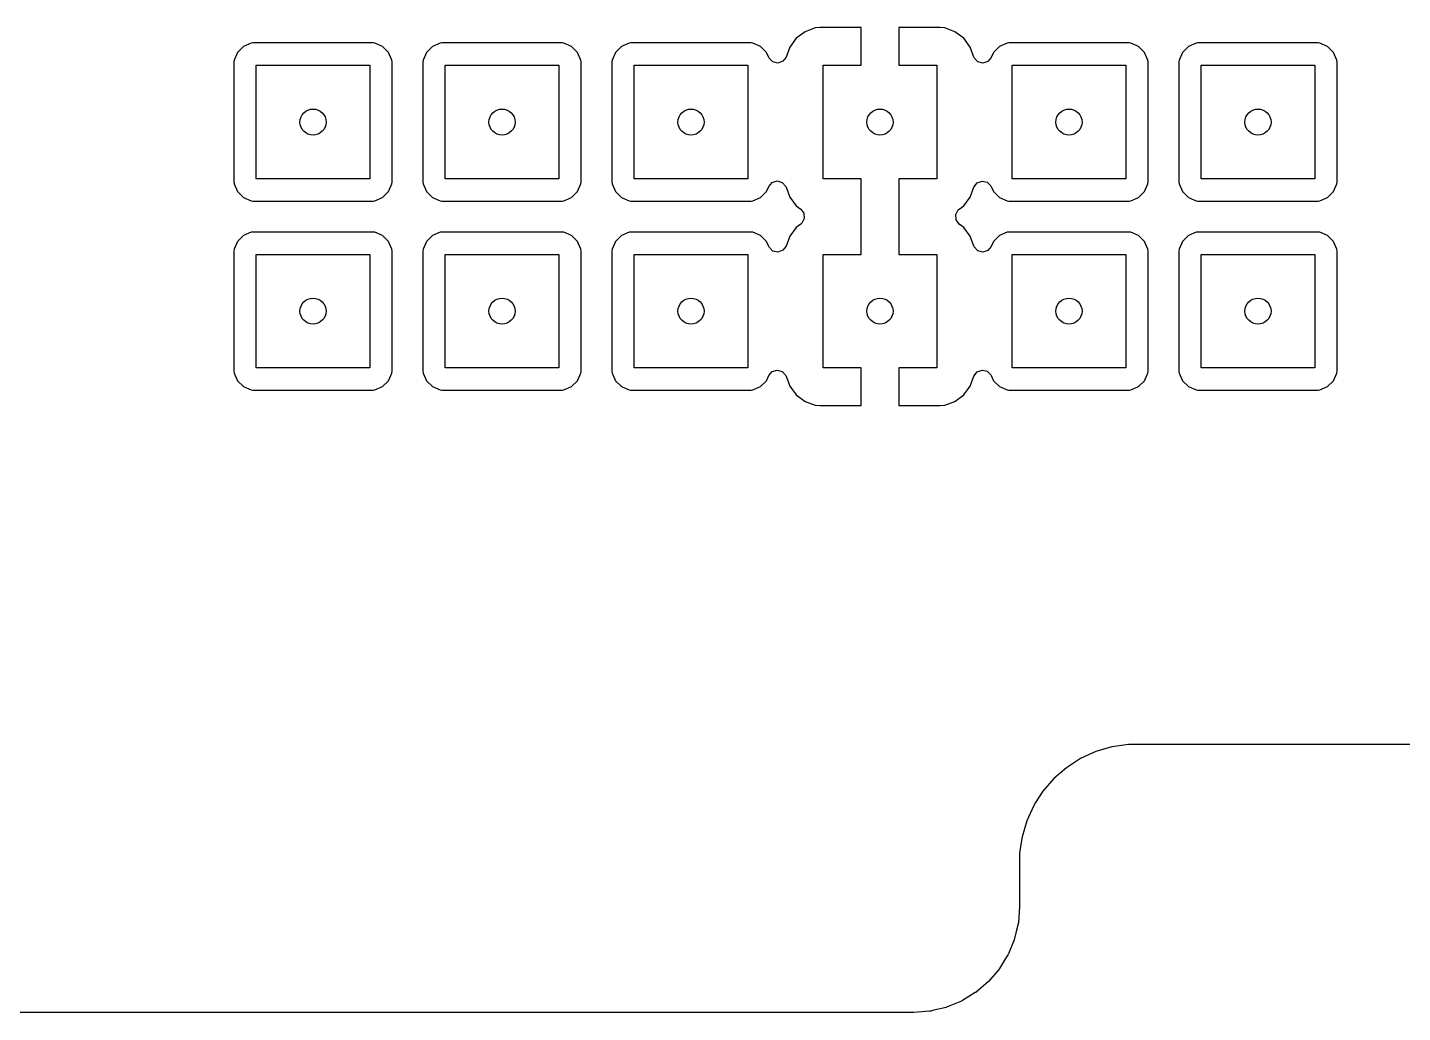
# Model space of a CAD drawing. Extents: x 3.64 to 7.32, y -5.07 to -3.18.
# Drawn here: x 5.749 to 6.477, y -5.075 to -4.554 of the extents above; entities that cross this region are included whole.
import ezdxf

# ---------------------------------------------------------------- set-up
doc = ezdxf.new("R2010")
doc.units = 0
doc.header["$MEASUREMENT"] = 0
doc.layers.add('BLACK', color=7, linetype='CONTINUOUS')

msp = doc.modelspace()

# ---------------------------------------------------------------- linework, layer by layer
at = {"layer": 'BLACK', "linetype": 'CONTINUOUS'}
for p, q in [((6.1658, -4.55394), (6.16042, -4.55595)), ((6.16819, -4.55369), (6.1658, -4.55394)), ((6.1901, -4.55369), (6.16819, -4.55369)), ((6.1901, -4.57369), (6.1901, -4.55369)), ((6.23201, -4.55369), (6.2101, -4.55369)), ((6.2101, -4.55369), (6.2101, -4.57369)), ((6.23439, -4.55394), (6.23201, -4.55369)), ((6.23978, -4.55595), (6.23439, -4.55394)), ((6.15581, -4.5594), (6.15237, -4.564)), ((6.16042, -4.55595), (6.15581, -4.5594)), ((6.16042, -4.55595), (6.16042, -4.55595)), ((6.24439, -4.5594), (6.23978, -4.55595)), ((6.24783, -4.564), (6.24439, -4.5594)), ((5.86017, -4.56689), (5.85838, -4.57093)), ((5.8633, -4.56376), (5.86017, -4.56689)), ((5.86017, -4.56689), (5.86017, -4.56689)), ((5.86734, -4.56197), (5.8633, -4.56376)), ((5.86833, -4.56186), (5.86734, -4.56197)), ((5.86734, -4.56197), (5.86734, -4.56197)), ((5.93187, -4.56186), (5.86833, -4.56186)), ((5.86833, -4.56186), (5.86833, -4.56186)), ((5.93285, -4.56197), (5.93187, -4.56186)), ((5.9369, -4.56376), (5.93285, -4.56197)), ((5.93285, -4.56197), (5.93285, -4.56197)), ((5.94003, -4.56689), (5.9369, -4.56376)), ((5.9369, -4.56376), (5.9369, -4.56376)), ((5.94182, -4.57093), (5.94003, -4.56689)), ((5.94003, -4.56689), (5.94003, -4.56689)), ((5.96017, -4.56689), (5.95838, -4.57093)), ((5.9633, -4.56376), (5.96017, -4.56689)), ((5.96017, -4.56689), (5.96017, -4.56689)), ((5.96734, -4.56197), (5.9633, -4.56376)), ((5.96833, -4.56186), (5.96734, -4.56197)), ((5.96734, -4.56197), (5.96734, -4.56197)), ((6.03187, -4.56186), (5.96833, -4.56186)), ((5.96833, -4.56186), (5.96833, -4.56186)), ((6.03285, -4.56197), (6.03187, -4.56186)), ((6.0369, -4.56376), (6.03285, -4.56197)), ((6.03285, -4.56197), (6.03285, -4.56197)), ((6.04003, -4.56689), (6.0369, -4.56376)), ((6.0369, -4.56376), (6.0369, -4.56376)), ((6.04182, -4.57093), (6.04003, -4.56689)), ((6.04003, -4.56689), (6.04003, -4.56689)), ((6.06017, -4.56689), (6.05838, -4.57093)), ((6.0633, -4.56376), (6.06017, -4.56689)), ((6.06017, -4.56689), (6.06017, -4.56689)), ((6.06734, -4.56197), (6.0633, -4.56376)), ((6.06833, -4.56186), (6.06734, -4.56197)), ((6.06734, -4.56197), (6.06734, -4.56197)), ((6.13187, -4.56186), (6.06833, -4.56186)), ((6.06833, -4.56186), (6.06833, -4.56186)), ((6.13285, -4.56197), (6.13187, -4.56186)), ((6.1369, -4.56376), (6.13285, -4.56197)), ((6.13285, -4.56197), (6.13285, -4.56197)), ((6.14003, -4.56689), (6.1369, -4.56376)), ((6.1369, -4.56376), (6.1369, -4.56376)), ((6.14121, -4.56956), (6.14003, -4.56689)), ((6.14003, -4.56689), (6.14003, -4.56689)), ((6.14003, -4.56689), (6.14003, -4.56689)), ((6.15237, -4.564), (6.15039, -4.56929)), ((6.2498, -4.56929), (6.24783, -4.564)), ((6.26017, -4.56689), (6.25899, -4.56956)), ((6.2633, -4.56376), (6.26017, -4.56689)), ((6.26734, -4.56197), (6.2633, -4.56376)), ((6.26833, -4.56186), (6.26734, -4.56197)), ((6.26734, -4.56197), (6.26734, -4.56197)), ((6.33187, -4.56186), (6.26833, -4.56186)), ((6.26833, -4.56186), (6.26833, -4.56186)), ((6.33285, -4.56197), (6.33187, -4.56186)), ((6.3369, -4.56376), (6.33285, -4.56197)), ((6.33285, -4.56197), (6.33285, -4.56197)), ((6.34003, -4.56689), (6.3369, -4.56376)), ((6.3369, -4.56376), (6.3369, -4.56376)), ((6.34182, -4.57093), (6.34003, -4.56689)), ((6.34003, -4.56689), (6.34003, -4.56689)), ((6.36017, -4.56689), (6.35838, -4.57093)), ((6.3633, -4.56376), (6.36017, -4.56689)), ((6.36017, -4.56689), (6.36017, -4.56689)), ((6.36734, -4.56197), (6.3633, -4.56376)), ((6.36833, -4.56186), (6.36734, -4.56197)), ((6.36734, -4.56197), (6.36734, -4.56197)), ((6.43187, -4.56186), (6.36833, -4.56186)), ((6.36833, -4.56186), (6.36833, -4.56186)), ((6.43285, -4.56197), (6.43187, -4.56186)), ((6.4369, -4.56376), (6.43285, -4.56197)), ((6.43285, -4.56197), (6.43285, -4.56197)), ((6.44003, -4.56689), (6.4369, -4.56376)), ((6.4369, -4.56376), (6.4369, -4.56376)), ((6.44182, -4.57093), (6.44003, -4.56689)), ((6.44003, -4.56689), (6.44003, -4.56689)), ((5.85838, -4.57093), (5.85827, -4.57192)), ((5.85827, -4.57192), (5.85827, -4.63545)), ((5.8701, -4.63369), (5.8701, -4.57369)), ((5.8701, -4.57369), (5.9301, -4.57369)), ((5.9301, -4.57369), (5.9301, -4.63369)), ((5.94193, -4.57192), (5.94182, -4.57093)), ((5.94193, -4.63545), (5.94193, -4.57192)), ((5.94193, -4.57192), (5.94193, -4.57192)), ((5.95838, -4.57093), (5.95827, -4.57192)), ((5.95827, -4.57192), (5.95827, -4.63545)), ((5.9701, -4.63369), (5.9701, -4.57369)), ((5.9701, -4.57369), (6.0301, -4.57369)), ((6.0301, -4.57369), (6.0301, -4.63369)), ((6.04193, -4.57192), (6.04182, -4.57093)), ((6.04193, -4.63545), (6.04193, -4.57192)), ((6.04193, -4.57192), (6.04193, -4.57192)), ((6.05838, -4.57093), (6.05827, -4.57192)), ((6.05827, -4.57192), (6.05827, -4.63545)), ((6.0701, -4.63369), (6.0701, -4.57369)), ((6.0701, -4.57369), (6.1301, -4.57369)), ((6.1301, -4.57369), (6.1301, -4.63369)), ((6.14139, -4.56993), (6.14121, -4.56956)), ((6.14337, -4.57191), (6.14139, -4.56993)), ((6.1461, -4.5725), (6.14337, -4.57191)), ((6.14872, -4.57153), (6.1461, -4.5725)), ((6.15039, -4.56929), (6.14872, -4.57153)), ((6.1701, -4.63369), (6.1701, -4.57369)), ((6.1701, -4.57369), (6.1901, -4.57369)), ((6.2101, -4.57369), (6.2301, -4.57369)), ((6.2301, -4.57369), (6.2301, -4.63369)), ((6.24997, -4.56967), (6.2498, -4.56929)), ((6.25182, -4.57176), (6.24997, -4.56967)), ((6.25451, -4.57251), (6.25182, -4.57176)), ((6.25719, -4.57169), (6.25451, -4.57251)), ((6.25899, -4.56956), (6.25719, -4.57169)), ((6.2701, -4.63369), (6.2701, -4.57369)), ((6.2701, -4.57369), (6.3301, -4.57369)), ((6.3301, -4.57369), (6.3301, -4.63369)), ((6.34193, -4.57192), (6.34182, -4.57093)), ((6.34193, -4.63545), (6.34193, -4.57192)), ((6.34193, -4.57192), (6.34193, -4.57192)), ((6.35838, -4.57093), (6.35827, -4.57192)), ((6.35827, -4.57192), (6.35827, -4.63545)), ((6.3701, -4.63369), (6.3701, -4.57369)), ((6.3701, -4.57369), (6.4301, -4.57369)), ((6.4301, -4.57369), (6.4301, -4.63369)), ((6.44193, -4.57192), (6.44182, -4.57093)), ((6.44193, -4.63545), (6.44193, -4.57192)), ((5.9301, -4.63369), (5.8701, -4.63369)), ((6.0301, -4.63369), (5.9701, -4.63369)), ((6.1301, -4.63369), (6.0701, -4.63369)), ((6.1901, -4.63369), (6.1701, -4.63369)), ((6.1901, -4.67369), (6.1901, -4.63369)), ((6.2301, -4.63369), (6.2101, -4.63369)), ((6.2101, -4.63369), (6.2101, -4.67369)), ((6.3301, -4.63369), (6.2701, -4.63369)), ((6.4301, -4.63369), (6.3701, -4.63369)), ((5.85827, -4.63545), (5.85827, -4.63545)), ((5.85827, -4.63545), (5.85838, -4.63644)), ((5.85838, -4.63644), (5.85838, -4.63644)), ((5.85838, -4.63644), (5.86017, -4.64049)), ((5.86017, -4.64049), (5.8633, -4.64362)), ((5.9369, -4.64362), (5.94003, -4.64049)), ((5.94003, -4.64049), (5.94182, -4.63644)), ((5.94182, -4.63644), (5.94193, -4.63545)), ((5.95827, -4.63545), (5.95827, -4.63545)), ((5.95827, -4.63545), (5.95838, -4.63644)), ((5.95838, -4.63644), (5.95838, -4.63644)), ((5.95838, -4.63644), (5.96017, -4.64049)), ((5.96017, -4.64049), (5.9633, -4.64362)), ((6.0369, -4.64362), (6.04003, -4.64049)), ((6.04003, -4.64049), (6.04182, -4.63644)), ((6.04182, -4.63644), (6.04193, -4.63545)), ((6.05827, -4.63545), (6.05827, -4.63545)), ((6.05827, -4.63545), (6.05838, -4.63644)), ((6.05838, -4.63644), (6.05838, -4.63644)), ((6.05838, -4.63644), (6.06017, -4.64049)), ((6.06017, -4.64049), (6.0633, -4.64362)), ((6.1369, -4.64362), (6.14003, -4.64049)), ((6.14003, -4.64049), (6.14121, -4.63782)), ((6.14121, -4.63782), (6.14301, -4.63568)), ((6.14301, -4.63568), (6.14568, -4.63486)), ((6.14568, -4.63486), (6.14838, -4.63561)), ((6.14838, -4.63561), (6.15023, -4.6377)), ((6.15023, -4.6377), (6.15039, -4.63809)), ((6.15039, -4.63809), (6.15237, -4.64337)), ((6.24783, -4.64337), (6.2498, -4.63809)), ((6.2498, -4.63809), (6.25148, -4.63585)), ((6.25148, -4.63585), (6.2541, -4.63487)), ((6.2541, -4.63487), (6.25683, -4.63547)), ((6.25683, -4.63547), (6.25881, -4.63744)), ((6.25881, -4.63744), (6.25899, -4.63782)), ((6.25899, -4.63782), (6.26017, -4.64049)), ((6.26017, -4.64049), (6.2633, -4.64362)), ((6.3369, -4.64362), (6.34003, -4.64049)), ((6.34003, -4.64049), (6.34182, -4.63644)), ((6.34182, -4.63644), (6.34193, -4.63545)), ((6.35827, -4.63545), (6.35827, -4.63545)), ((6.35827, -4.63545), (6.35838, -4.63644)), ((6.35838, -4.63644), (6.35838, -4.63644)), ((6.35838, -4.63644), (6.36017, -4.64049)), ((6.36017, -4.64049), (6.3633, -4.64362)), ((6.4369, -4.64362), (6.44003, -4.64049)), ((6.44003, -4.64049), (6.44182, -4.63644)), ((6.44182, -4.63644), (6.44193, -4.63545)), ((5.8633, -4.64362), (5.8633, -4.64362)), ((5.8633, -4.64362), (5.8633, -4.64362)), ((5.8633, -4.64362), (5.86734, -4.6454)), ((5.86734, -4.6454), (5.86833, -4.64552)), ((5.86833, -4.64552), (5.93187, -4.64552)), ((5.93187, -4.64552), (5.93285, -4.6454)), ((5.93285, -4.6454), (5.9369, -4.64362)), ((5.9633, -4.64362), (5.9633, -4.64362)), ((5.9633, -4.64362), (5.9633, -4.64362)), ((5.9633, -4.64362), (5.96734, -4.6454)), ((5.96734, -4.6454), (5.96833, -4.64552)), ((5.96833, -4.64552), (6.03187, -4.64552)), ((6.03187, -4.64552), (6.03285, -4.6454)), ((6.03285, -4.6454), (6.0369, -4.64362)), ((6.0633, -4.64362), (6.0633, -4.64362)), ((6.0633, -4.64362), (6.0633, -4.64362)), ((6.0633, -4.64362), (6.06734, -4.6454)), ((6.06734, -4.6454), (6.06833, -4.64552)), ((6.06833, -4.64552), (6.13187, -4.64552)), ((6.13187, -4.64552), (6.13285, -4.6454)), ((6.13285, -4.6454), (6.1369, -4.64362)), ((6.15237, -4.64337), (6.15581, -4.64797)), ((6.15581, -4.64797), (6.15814, -4.64972)), ((6.24206, -4.64972), (6.24439, -4.64797)), ((6.24439, -4.64797), (6.24783, -4.64337)), ((6.2633, -4.64362), (6.2633, -4.64362)), ((6.2633, -4.64362), (6.2633, -4.64362)), ((6.2633, -4.64362), (6.26734, -4.6454)), ((6.26734, -4.6454), (6.26833, -4.64552)), ((6.26833, -4.64552), (6.33187, -4.64552)), ((6.33187, -4.64552), (6.33285, -4.6454)), ((6.33285, -4.6454), (6.3369, -4.64362)), ((6.3633, -4.64362), (6.3633, -4.64362)), ((6.3633, -4.64362), (6.3633, -4.64362)), ((6.3633, -4.64362), (6.36734, -4.6454)), ((6.36734, -4.6454), (6.36833, -4.64552)), ((6.36833, -4.64552), (6.43187, -4.64552)), ((6.43187, -4.64552), (6.43285, -4.6454)), ((6.43285, -4.6454), (6.4369, -4.64362)), ((6.15814, -4.64972), (6.15981, -4.65195)), ((6.16001, -4.65474), (6.15867, -4.65719)), ((6.15981, -4.65195), (6.16001, -4.65474)), ((6.24019, -4.65263), (6.24153, -4.65018)), ((6.24039, -4.65542), (6.24019, -4.65263)), ((6.24206, -4.65766), (6.24039, -4.65542)), ((6.24153, -4.65018), (6.24206, -4.64972)), ((5.86734, -4.66197), (5.8633, -4.66376)), ((5.86833, -4.66186), (5.86734, -4.66197)), ((5.86734, -4.66197), (5.86734, -4.66197)), ((5.93187, -4.66186), (5.86833, -4.66186)), ((5.86833, -4.66186), (5.86833, -4.66186)), ((5.93285, -4.66197), (5.93187, -4.66186)), ((5.9369, -4.66376), (5.93285, -4.66197)), ((5.93285, -4.66197), (5.93285, -4.66197)), ((5.96734, -4.66197), (5.9633, -4.66376)), ((5.96833, -4.66186), (5.96734, -4.66197)), ((5.96734, -4.66197), (5.96734, -4.66197)), ((6.03187, -4.66186), (5.96833, -4.66186)), ((5.96833, -4.66186), (5.96833, -4.66186)), ((6.03285, -4.66197), (6.03187, -4.66186)), ((6.0369, -4.66376), (6.03285, -4.66197)), ((6.03285, -4.66197), (6.03285, -4.66197)), ((6.06734, -4.66197), (6.0633, -4.66376)), ((6.06833, -4.66186), (6.06734, -4.66197)), ((6.06734, -4.66197), (6.06734, -4.66197)), ((6.13187, -4.66186), (6.06833, -4.66186)), ((6.06833, -4.66186), (6.06833, -4.66186)), ((6.13285, -4.66197), (6.13187, -4.66186)), ((6.1369, -4.66376), (6.13285, -4.66197)), ((6.13285, -4.66197), (6.13285, -4.66197)), ((6.15581, -4.6594), (6.15237, -4.664)), ((6.15814, -4.65766), (6.15581, -4.6594)), ((6.15867, -4.65719), (6.15814, -4.65766)), ((6.24439, -4.6594), (6.24206, -4.65766)), ((6.24783, -4.664), (6.24439, -4.6594)), ((6.26734, -4.66197), (6.2633, -4.66376)), ((6.26833, -4.66186), (6.26734, -4.66197)), ((6.26734, -4.66197), (6.26734, -4.66197)), ((6.33187, -4.66186), (6.26833, -4.66186)), ((6.26833, -4.66186), (6.26833, -4.66186)), ((6.33285, -4.66197), (6.33187, -4.66186)), ((6.3369, -4.66376), (6.33285, -4.66197)), ((6.33285, -4.66197), (6.33285, -4.66197)), ((6.36734, -4.66197), (6.3633, -4.66376)), ((6.36833, -4.66186), (6.36734, -4.66197)), ((6.36734, -4.66197), (6.36734, -4.66197)), ((6.43187, -4.66186), (6.36833, -4.66186)), ((6.36833, -4.66186), (6.36833, -4.66186)), ((6.43285, -4.66197), (6.43187, -4.66186)), ((6.4369, -4.66376), (6.43285, -4.66197)), ((6.43285, -4.66197), (6.43285, -4.66197)), ((5.86017, -4.66689), (5.85838, -4.67093)), ((5.8633, -4.66376), (5.86017, -4.66689)), ((5.86017, -4.66689), (5.86017, -4.66689)), ((5.94003, -4.66689), (5.9369, -4.66376)), ((5.9369, -4.66376), (5.9369, -4.66376)), ((5.94182, -4.67093), (5.94003, -4.66689)), ((5.94003, -4.66689), (5.94003, -4.66689)), ((5.96017, -4.66689), (5.95838, -4.67093)), ((5.9633, -4.66376), (5.96017, -4.66689)), ((5.96017, -4.66689), (5.96017, -4.66689)), ((6.04003, -4.66689), (6.0369, -4.66376)), ((6.0369, -4.66376), (6.0369, -4.66376)), ((6.04182, -4.67093), (6.04003, -4.66689)), ((6.04003, -4.66689), (6.04003, -4.66689)), ((6.06017, -4.66689), (6.05838, -4.67093)), ((6.0633, -4.66376), (6.06017, -4.66689)), ((6.06017, -4.66689), (6.06017, -4.66689)), ((6.14003, -4.66689), (6.1369, -4.66376)), ((6.1369, -4.66376), (6.1369, -4.66376)), ((6.14121, -4.66956), (6.14003, -4.66689)), ((6.14003, -4.66689), (6.14003, -4.66689)), ((6.14003, -4.66689), (6.14003, -4.66689)), ((6.14139, -4.66993), (6.14121, -4.66956)), ((6.14337, -4.67191), (6.14139, -4.66993)), ((6.15039, -4.66929), (6.14872, -4.67153)), ((6.15237, -4.664), (6.15039, -4.66929)), ((6.2498, -4.66929), (6.24783, -4.664)), ((6.24997, -4.66967), (6.2498, -4.66929)), ((6.25182, -4.67176), (6.24997, -4.66967)), ((6.25899, -4.66956), (6.25719, -4.67169)), ((6.26017, -4.66689), (6.25899, -4.66956)), ((6.2633, -4.66376), (6.26017, -4.66689)), ((6.34003, -4.66689), (6.3369, -4.66376)), ((6.3369, -4.66376), (6.3369, -4.66376)), ((6.34182, -4.67093), (6.34003, -4.66689)), ((6.34003, -4.66689), (6.34003, -4.66689)), ((6.36017, -4.66689), (6.35838, -4.67093)), ((6.3633, -4.66376), (6.36017, -4.66689)), ((6.36017, -4.66689), (6.36017, -4.66689)), ((6.44003, -4.66689), (6.4369, -4.66376)), ((6.4369, -4.66376), (6.4369, -4.66376)), ((6.44182, -4.67093), (6.44003, -4.66689)), ((6.44003, -4.66689), (6.44003, -4.66689)), ((5.85838, -4.67093), (5.85827, -4.67192)), ((5.85827, -4.67192), (5.85827, -4.73545)), ((5.8701, -4.73369), (5.8701, -4.67369)), ((5.8701, -4.67369), (5.9301, -4.67369)), ((5.9301, -4.67369), (5.9301, -4.73369)), ((5.94193, -4.67192), (5.94182, -4.67093)), ((5.94193, -4.73545), (5.94193, -4.67192)), ((5.94193, -4.67192), (5.94193, -4.67192)), ((5.95838, -4.67093), (5.95827, -4.67192)), ((5.95827, -4.67192), (5.95827, -4.73545)), ((5.9701, -4.73369), (5.9701, -4.67369)), ((5.9701, -4.67369), (6.0301, -4.67369)), ((6.0301, -4.67369), (6.0301, -4.73369)), ((6.04193, -4.67192), (6.04182, -4.67093)), ((6.04193, -4.73545), (6.04193, -4.67192)), ((6.05838, -4.67093), (6.05827, -4.67192)), ((6.05827, -4.67192), (6.05827, -4.73545)), ((6.0701, -4.73369), (6.0701, -4.67369)), ((6.0701, -4.67369), (6.1301, -4.67369)), ((6.1301, -4.67369), (6.1301, -4.73369)), ((6.1461, -4.6725), (6.14337, -4.67191)), ((6.14872, -4.67153), (6.1461, -4.6725)), ((6.1701, -4.73369), (6.1701, -4.67369)), ((6.1701, -4.67369), (6.1901, -4.67369)), ((6.2101, -4.67369), (6.2301, -4.67369)), ((6.2301, -4.67369), (6.2301, -4.73369)), ((6.25451, -4.67251), (6.25182, -4.67176)), ((6.25719, -4.67169), (6.25451, -4.67251)), ((6.2701, -4.73369), (6.2701, -4.67369)), ((6.2701, -4.67369), (6.3301, -4.67369)), ((6.3301, -4.67369), (6.3301, -4.73369)), ((6.34193, -4.67192), (6.34182, -4.67093)), ((6.34193, -4.73545), (6.34193, -4.67192)), ((6.34193, -4.67192), (6.34193, -4.67192)), ((6.35838, -4.67093), (6.35827, -4.67192)), ((6.35827, -4.67192), (6.35827, -4.73545)), ((6.3701, -4.73369), (6.3701, -4.67369)), ((6.3701, -4.67369), (6.4301, -4.67369)), ((6.4301, -4.67369), (6.4301, -4.73369)), ((6.44193, -4.67192), (6.44182, -4.67093)), ((6.44193, -4.73545), (6.44193, -4.67192)), ((5.85827, -4.73545), (5.85827, -4.73545)), ((5.85827, -4.73545), (5.85838, -4.73644)), ((5.9301, -4.73369), (5.8701, -4.73369)), ((5.94182, -4.73644), (5.94193, -4.73545)), ((5.95827, -4.73545), (5.95827, -4.73545)), ((5.95827, -4.73545), (5.95838, -4.73644)), ((6.0301, -4.73369), (5.9701, -4.73369)), ((6.04182, -4.73644), (6.04193, -4.73545)), ((6.05827, -4.73545), (6.05827, -4.73545)), ((6.05827, -4.73545), (6.05838, -4.73644)), ((6.1301, -4.73369), (6.0701, -4.73369)), ((6.14121, -4.73782), (6.14301, -4.73568)), ((6.14301, -4.73568), (6.14568, -4.73486)), ((6.14568, -4.73486), (6.14838, -4.73561)), ((6.14838, -4.73561), (6.15023, -4.7377)), ((6.1901, -4.73369), (6.1701, -4.73369)), ((6.1901, -4.75369), (6.1901, -4.73369)), ((6.2301, -4.73369), (6.2101, -4.73369)), ((6.2101, -4.73369), (6.2101, -4.75369)), ((6.2498, -4.73809), (6.25148, -4.73585)), ((6.25148, -4.73585), (6.2541, -4.73487)), ((6.2541, -4.73487), (6.25683, -4.73547)), ((6.25683, -4.73547), (6.25881, -4.73744)), ((6.3301, -4.73369), (6.2701, -4.73369)), ((6.34182, -4.73644), (6.34193, -4.73545)), ((6.35827, -4.73545), (6.35827, -4.73545)), ((6.35827, -4.73545), (6.35838, -4.73644)), ((6.4301, -4.73369), (6.3701, -4.73369)), ((6.44182, -4.73644), (6.44193, -4.73545)), ((5.85838, -4.73644), (5.85838, -4.73644)), ((5.85838, -4.73644), (5.86017, -4.74049)), ((5.86017, -4.74049), (5.8633, -4.74362)), ((5.9369, -4.74362), (5.94003, -4.74049)), ((5.94003, -4.74049), (5.94182, -4.73644)), ((5.95838, -4.73644), (5.95838, -4.73644)), ((5.95838, -4.73644), (5.96017, -4.74049)), ((5.96017, -4.74049), (5.9633, -4.74362)), ((6.0369, -4.74362), (6.04003, -4.74049)), ((6.04003, -4.74049), (6.04182, -4.73644)), ((6.05838, -4.73644), (6.05838, -4.73644)), ((6.05838, -4.73644), (6.06017, -4.74049)), ((6.06017, -4.74049), (6.0633, -4.74362)), ((6.1369, -4.74362), (6.14003, -4.74049)), ((6.14003, -4.74049), (6.14121, -4.73782)), ((6.15023, -4.7377), (6.15039, -4.73809)), ((6.15039, -4.73809), (6.15237, -4.74337)), ((6.15237, -4.74337), (6.15581, -4.74797)), ((6.24439, -4.74797), (6.24783, -4.74337)), ((6.24783, -4.74337), (6.2498, -4.73809)), ((6.25881, -4.73744), (6.25899, -4.73782)), ((6.25899, -4.73782), (6.26017, -4.74049)), ((6.26017, -4.74049), (6.2633, -4.74362)), ((6.3369, -4.74362), (6.34003, -4.74049)), ((6.34003, -4.74049), (6.34182, -4.73644)), ((6.35838, -4.73644), (6.35838, -4.73644)), ((6.35838, -4.73644), (6.36017, -4.74049)), ((6.36017, -4.74049), (6.3633, -4.74362)), ((6.4369, -4.74362), (6.44003, -4.74049)), ((6.44003, -4.74049), (6.44182, -4.73644)), ((5.8633, -4.74362), (5.8633, -4.74362)), ((5.8633, -4.74362), (5.8633, -4.74362)), ((5.8633, -4.74362), (5.86734, -4.7454)), ((5.86734, -4.7454), (5.86833, -4.74552)), ((5.86833, -4.74552), (5.93187, -4.74552)), ((5.93187, -4.74552), (5.93285, -4.7454)), ((5.93285, -4.7454), (5.9369, -4.74362)), ((5.9633, -4.74362), (5.9633, -4.74362)), ((5.9633, -4.74362), (5.9633, -4.74362)), ((5.9633, -4.74362), (5.96734, -4.7454)), ((5.96734, -4.7454), (5.96833, -4.74552)), ((5.96833, -4.74552), (6.03187, -4.74552)), ((6.03187, -4.74552), (6.03285, -4.7454)), ((6.03285, -4.7454), (6.0369, -4.74362)), ((6.0633, -4.74362), (6.0633, -4.74362)), ((6.0633, -4.74362), (6.0633, -4.74362)), ((6.0633, -4.74362), (6.06734, -4.7454)), ((6.06734, -4.7454), (6.06833, -4.74552)), ((6.06833, -4.74552), (6.13187, -4.74552)), ((6.13187, -4.74552), (6.13285, -4.7454)), ((6.13285, -4.7454), (6.1369, -4.74362)), ((6.15581, -4.74797), (6.16042, -4.75142)), ((6.23978, -4.75142), (6.24439, -4.74797)), ((6.2633, -4.74362), (6.2633, -4.74362)), ((6.2633, -4.74362), (6.2633, -4.74362)), ((6.2633, -4.74362), (6.26734, -4.7454)), ((6.26734, -4.7454), (6.26833, -4.74552)), ((6.26833, -4.74552), (6.33187, -4.74552)), ((6.33187, -4.74552), (6.33285, -4.7454)), ((6.33285, -4.7454), (6.3369, -4.74362)), ((6.3633, -4.74362), (6.3633, -4.74362)), ((6.3633, -4.74362), (6.3633, -4.74362)), ((6.3633, -4.74362), (6.36734, -4.7454)), ((6.36734, -4.7454), (6.36833, -4.74552)), ((6.36833, -4.74552), (6.43187, -4.74552)), ((6.43187, -4.74552), (6.43285, -4.7454)), ((6.43285, -4.7454), (6.4369, -4.74362)), ((6.16042, -4.75142), (6.1658, -4.75343)), ((6.1658, -4.75343), (6.16819, -4.75369)), ((6.16819, -4.75369), (6.16819, -4.75369)), ((6.16819, -4.75369), (6.1901, -4.75369)), ((6.2101, -4.75369), (6.23201, -4.75369)), ((6.23201, -4.75369), (6.23439, -4.75343)), ((6.23201, -4.75369), (6.23201, -4.75369)), ((6.23439, -4.75343), (6.23978, -4.75142)), ((6.23978, -4.75142), (6.23978, -4.75142)), ((6.31427, -4.93668), (6.3062, -4.94037)), ((6.32279, -4.93418), (6.31427, -4.93668)), ((6.31427, -4.93668), (6.31427, -4.93668)), ((6.31427, -4.93668), (6.31427, -4.93668)), ((6.31427, -4.93668), (6.31427, -4.93668)), ((6.32291, -4.93417), (6.32279, -4.93418)), ((6.33157, -4.93292), (6.32291, -4.93417)), ((6.33492, -4.93292), (6.33157, -4.93292)), ((6.33157, -4.93292), (6.33157, -4.93292)), ((6.33157, -4.93292), (6.33157, -4.93292)), ((6.33521, -4.93292), (6.33492, -4.93292)), ((6.33524, -4.93292), (6.33521, -4.93292)), ((7.11042, -4.93292), (6.33524, -4.93292)), ((6.29874, -4.94517), (6.29203, -4.95098)), ((6.3062, -4.94037), (6.29874, -4.94517)), ((6.29874, -4.94517), (6.29874, -4.94517)), ((6.29203, -4.95098), (6.28622, -4.95768)), ((6.28622, -4.95768), (6.28245, -4.96355)), ((6.28143, -4.96515), (6.27774, -4.97322)), ((6.28245, -4.96355), (6.28143, -4.96515)), ((6.27774, -4.97322), (6.27524, -4.98173)), ((6.27774, -4.97322), (6.27774, -4.97322)), ((6.27524, -4.98173), (6.2745, -4.98689)), ((6.2745, -4.98689), (6.27398, -4.99051)), ((6.27398, -4.99051), (6.27398, -4.99051)), ((6.27398, -4.99051), (6.27398, -4.99436)), ((6.27398, -4.99436), (6.27398, -5.01849)), ((6.27397, -5.01864), (6.2733, -5.02719)), ((6.27398, -5.01849), (6.27397, -5.01864)), ((6.2733, -5.02719), (6.27325, -5.02749)), ((6.27222, -5.03179), (6.27132, -5.03552)), ((6.2732, -5.02772), (6.27222, -5.03179)), ((6.27325, -5.02749), (6.2732, -5.02772)), ((6.2732, -5.02772), (6.2732, -5.02772)), ((6.27108, -5.03626), (6.26801, -5.04367)), ((6.27117, -5.03604), (6.27108, -5.03626)), ((6.27108, -5.03626), (6.27108, -5.03626)), ((6.27127, -5.03575), (6.27117, -5.03604)), ((6.27132, -5.03552), (6.27127, -5.03575)), ((6.27132, -5.03552), (6.27132, -5.03552)), ((6.26712, -5.04525), (6.26335, -5.05141)), ((6.26766, -5.04436), (6.26712, -5.04525)), ((6.26779, -5.04416), (6.26766, -5.04436)), ((6.26766, -5.04436), (6.26766, -5.04436)), ((6.26792, -5.04389), (6.26779, -5.04416)), ((6.26801, -5.04367), (6.26792, -5.04389)), ((6.26801, -5.04367), (6.26801, -5.04367)), ((6.26317, -5.05165), (6.25765, -5.05811)), ((6.26335, -5.05141), (6.26317, -5.05165)), ((6.25744, -5.05833), (6.25098, -5.06384)), ((6.25765, -5.05811), (6.25744, -5.05833)), ((6.24322, -5.0686), (6.23537, -5.07185)), ((6.24349, -5.06846), (6.24322, -5.0686)), ((6.24369, -5.06834), (6.24349, -5.06846)), ((6.25053, -5.06415), (6.24369, -5.06834)), ((6.24369, -5.06834), (6.24369, -5.06834)), ((6.25073, -5.06402), (6.25053, -5.06415)), ((6.25053, -5.06415), (6.25053, -5.06415)), ((6.25098, -5.06384), (6.25073, -5.06402)), ((6.21774, -5.07465), (3.71806, -5.07465)), ((6.21786, -5.07465), (6.21774, -5.07465)), ((6.21801, -5.07465), (6.21786, -5.07465)), ((6.22393, -5.07418), (6.21801, -5.07465)), ((6.22628, -5.07399), (6.22393, -5.07418)), ((6.22652, -5.07398), (6.22628, -5.07399)), ((6.22628, -5.07399), (6.22628, -5.07399)), ((6.22682, -5.07393), (6.22652, -5.07398)), ((6.22705, -5.07387), (6.22682, -5.07393)), ((6.22867, -5.07348), (6.22705, -5.07387)), ((6.22705, -5.07387), (6.22705, -5.07387)), ((6.23508, -5.07194), (6.22867, -5.07348)), ((6.23537, -5.07185), (6.23508, -5.07194))]:
    msp.add_line(p, q, dxfattribs=at)
at = {"layer": 'BLACK'}
for centre in [(5.9001, -4.60369), (6.0001, -4.60369), (6.1001, -4.60369), (6.2001, -4.60369), (6.3001, -4.60369), (6.4001, -4.60369), (5.9001, -4.70369), (6.0001, -4.70369), (6.1001, -4.70369), (6.2001, -4.70369), (6.3001, -4.70369), (6.4001, -4.70369)]:
    msp.add_circle(centre, 0.00689, dxfattribs=at)
at = {"layer": 'WHITE'}
for centre in [(5.9001, -4.60369), (6.0001, -4.60369), (6.1001, -4.60369), (6.2001, -4.60369), (6.3001, -4.60369), (6.4001, -4.60369), (5.9001, -4.70369), (6.0001, -4.70369), (6.1001, -4.70369), (6.2001, -4.70369), (6.3001, -4.70369), (6.4001, -4.70369)]:
    msp.add_circle(centre, 0.00689, dxfattribs=at)

doc.saveas('drawing.dxf')
